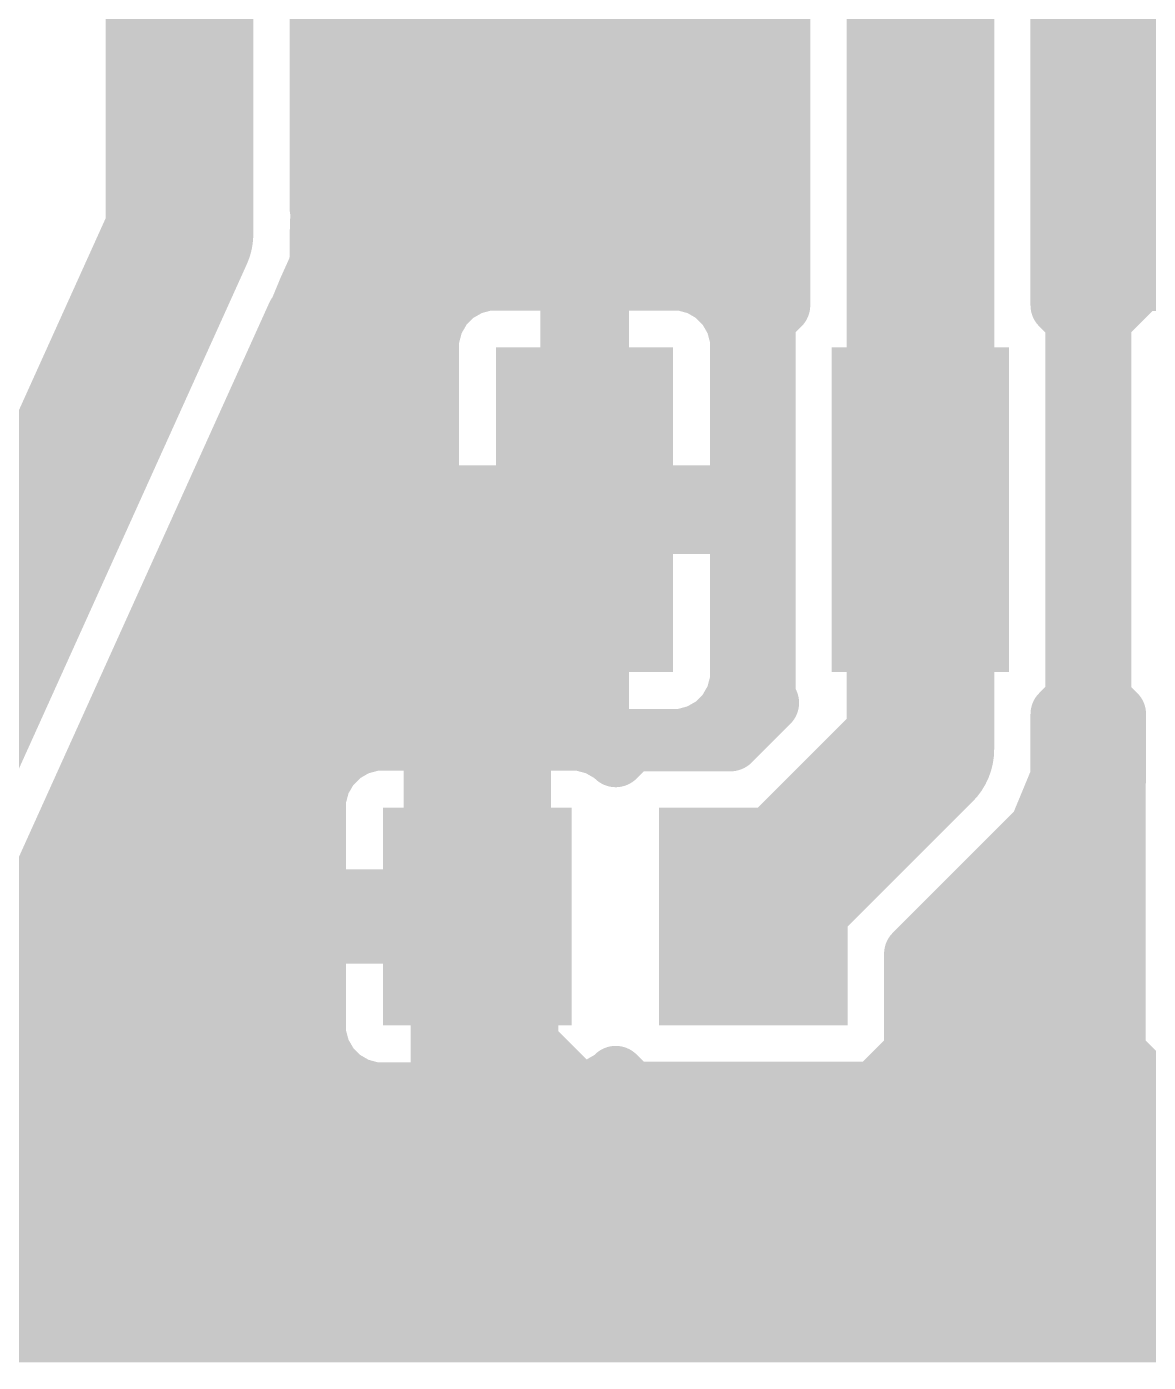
# Model space of a CAD drawing. Extents: x -40.6 to 40.6, y -25.6 to 25.6.
# Drawn here: x 9.25 to 16.97, y -25.57 to -16.37 of the extents above; entities that cross this region are included whole.
import ezdxf

# ---------------------------------------------------------------- set-up
doc = ezdxf.new("R2010")
doc.units = 0
doc.layers.add('1', color=22, linetype='CONTINUOUS')

# ---------------------------------------------------------------- blocks, each defined once
blk = doc.blocks.new('RECT')
blk.add_solid([(-0.5, -0.5), (0.5, -0.5), (-0.5, 0.5), (0.5, 0.5)])

msp = doc.modelspace()

# ---------------------------------------------------------------- linework, layer by layer
at = {"layer": '1'}
for points, const_width in [([(15.4, -13.501), (15.4, -19.6988)], 1.016), ([(10.3, -14.6), (10.3, -17.8)], 1.016), ([(11.2612, -17.6245), (11.2612, -14.9981)], 0.4064), ([(14.4388, -15.0542), (14.4388, -18.2919)], 0.4064), ([(16.3612, -18.2919), (16.3612, -15.0542)], 0.4064), ([(11.2612, -16.256), (14.4388, -16.256)], 0.4064), ([(16.3612, -16.256), (19.3508, -16.256)], 0.4064), ([(11.2612, -16.6624), (14.4388, -16.6624)], 0.4064), ([(16.3612, -16.6624), (19.5841, -16.6624)], 0.4064), ([(11.2612, -17.0688), (14.4388, -17.0688)], 0.4064), ([(16.3612, -17.0688), (20.1578, -17.0688)], 0.4064), ([(11.2612, -17.4752), (14.4388, -17.4752)], 0.4064), ([(16.3612, -17.4752), (36.5656, -17.4752)], 0.4064), ([(10.3, -17.8), (7.5, -24)], 1.016), ([(11.2667, -17.6392), (11.2612, -17.6245)], 0.4064), ([(11.2612, -17.8151), (11.2667, -17.6392)], 0.4064), ([(11.2612, -17.9912), (11.2612, -17.8151)], 0.4064), ([(11.2612, -17.8816), (14.4388, -17.8816)], 0.4064), ([(16.3612, -17.8816), (35.7944, -17.8816)], 0.4064), ([(11.1822, -18.1819), (11.2547, -18.0214)], 0.4064), ([(11.2547, -18.0214), (11.2552, -18.0057)], 0.4064), ([(11.2552, -18.0057), (11.2612, -17.9912)], 0.4064), ([(12.4188, -18.124), (12.3025, -18.1552)], 0.4064), ([(12.987, -18.124), (12.4188, -18.124)], 0.4064), ([(12.987, -19.5972), (12.987, -18.124)], 0.4064), ([(13.1902, -18.124), (13.1902, -19.5972)], 0.4064), ([(13.7584, -18.124), (13.1902, -18.124)], 0.4064), ([(13.8747, -18.1552), (13.7584, -18.124)], 0.4064), ([(16.9141, -18.128), (16.6486, -18.3935)], 0.4064), ([(18.5087, -18.128), (16.9141, -18.128)], 0.4064), ([(11.1149, -18.3445), (11.1822, -18.1819)], 0.4064), ([(12.1983, -18.2153), (12.1131, -18.3005)], 0.4064), ([(12.3025, -18.1552), (12.1983, -18.2153)], 0.4064), ([(13.9789, -18.2153), (13.8747, -18.1552)], 0.4064), ([(14.064, -18.3005), (13.9789, -18.2153)], 0.4064), ([(11.1383, -18.288), (12.1256, -18.288)], 0.4064), ([(12.1131, -18.3005), (12.053, -18.4047)], 0.4064), ([(12.987, -18.288), (13.1902, -18.288)], 0.4064), ([(14.0516, -18.288), (14.4388, -18.288)], 0.4064), ([(14.1242, -18.4047), (14.064, -18.3005)], 0.4064), ([(14.4388, -18.2919), (14.3372, -18.3935)], 0.4064), ([(16.3612, -18.288), (16.7541, -18.288)], 0.4064), ([(16.4628, -18.3935), (16.3612, -18.2919)], 0.4064), ([(8.3822, -24.3818), (11.1038, -18.3556)], 0.4064), ([(11.1038, -18.3556), (11.1149, -18.3445)], 0.4064), ([(12.053, -18.4047), (12.0218, -18.521)], 0.4064), ([(14.1554, -18.521), (14.1242, -18.4047)], 0.4064), ([(14.3372, -18.3935), (14.3372, -21.0041)], 0.4064), ([(16.4628, -21.0041), (16.4628, -18.3935)], 0.4064), ([(16.6486, -18.3935), (16.6486, -21.0041)], 0.4064), ([(12.0218, -18.521), (12.0218, -19.5972)], 0.4064), ([(14.1554, -19.5972), (14.1554, -18.521)], 0.4064), ([(10.9507, -18.6944), (12.0218, -18.6944)], 0.4064), ([(12.987, -18.6944), (13.1902, -18.6944)], 0.4064), ([(14.1554, -18.6944), (14.3372, -18.6944)], 0.4064), ([(16.4628, -18.6944), (16.6486, -18.6944)], 0.4064), ([(10.7672, -19.1008), (12.0218, -19.1008)], 0.4064), ([(12.987, -19.1008), (13.1902, -19.1008)], 0.4064), ([(14.1554, -19.1008), (14.3372, -19.1008)], 0.4064), ([(16.4628, -19.1008), (16.6486, -19.1008)], 0.4064), ([(12.35, -20.4374), (13.0886, -19.6988)], 1.016), ([(15.4, -19.6988), (15.4, -21.35)], 1.016), ([(10.5837, -19.5072), (12.0218, -19.5072)], 0.4064), ([(12.987, -19.5072), (13.1902, -19.5072)], 0.4064), ([(14.1554, -19.5072), (14.3372, -19.5072)], 0.4064), ([(16.4628, -19.5072), (16.6486, -19.5072)], 0.4064), ([(12.0218, -19.5972), (12.987, -19.5972)], 0.4064), ([(13.1902, -19.5972), (12.987, -19.5972)], 0.4064), ([(12.987, -19.5972), (12.987, -19.8004)], 0.4064), ([(13.1902, -19.8004), (13.1902, -19.5972)], 0.4064), ([(13.1902, -19.5972), (14.1554, -19.5972)], 0.4064), ([(12.987, -19.8004), (12.0218, -19.8004)], 0.4064), ([(12.0218, -19.8004), (12.0218, -20.8766)], 0.4064), ([(12.987, -21.2736), (12.987, -19.8004)], 0.4064), ([(12.987, -19.8004), (13.1902, -19.8004)], 0.4064), ([(13.1902, -19.8004), (13.1902, -21.2736)], 0.4064), ([(14.1554, -19.8004), (13.1902, -19.8004)], 0.4064), ([(14.1554, -20.8766), (14.1554, -19.8004)], 0.4064), ([(10.4001, -19.9136), (12.0218, -19.9136)], 0.4064), ([(12.987, -19.9136), (13.1902, -19.9136)], 0.4064), ([(14.1554, -19.9136), (14.3372, -19.9136)], 0.4064), ([(16.4628, -19.9136), (16.6486, -19.9136)], 0.4064), ([(12.35, -22.5), (12.35, -20.4374)], 1.016), ([(10.2166, -20.32), (12.0218, -20.32)], 0.4064), ([(12.987, -20.32), (13.1902, -20.32)], 0.4064), ([(14.1554, -20.32), (14.3372, -20.32)], 0.4064), ([(16.4628, -20.32), (16.6486, -20.32)], 0.4064), ([(10.0331, -20.7264), (12.0218, -20.7264)], 0.4064), ([(12.987, -20.7264), (13.1902, -20.7264)], 0.4064), ([(14.1554, -20.7264), (14.3372, -20.7264)], 0.4064), ([(16.4628, -20.7264), (16.6486, -20.7264)], 0.4064), ([(12.0218, -20.8766), (12.053, -20.9929)], 0.4064), ([(14.1242, -20.9929), (14.1554, -20.8766)], 0.4064), ([(12.053, -20.9929), (12.1131, -21.0971)], 0.4064), ([(15.4, -21.35), (14.25, -22.5)], 1.016), ([(14.064, -21.0971), (14.1242, -20.9929)], 0.4064), ([(14.3619, -21.0288), (14.0939, -21.2968)], 0.4064), ([(14.3372, -21.0041), (14.3619, -21.0288)], 0.4064), ([(16.3612, -21.1057), (16.4628, -21.0041)], 0.4064), ([(16.6486, -21.0041), (16.7502, -21.1057)], 0.4064), ([(9.8495, -21.1328), (12.1488, -21.1328)], 0.4064), ([(12.1131, -21.0971), (12.1983, -21.1822)], 0.4064), ([(12.987, -21.1328), (13.1902, -21.1328)], 0.4064), ([(13.9789, -21.1822), (14.064, -21.0971)], 0.4064), ([(14.0284, -21.1328), (14.2579, -21.1328)], 0.4064), ([(16.3612, -21.5412), (16.3612, -21.1057)], 0.4064), ([(16.3612, -21.1328), (16.7502, -21.1328)], 0.4064), ([(16.7502, -21.1057), (16.7502, -21.5589)], 0.4064), ([(12.1983, -21.1822), (12.3025, -21.2424)], 0.4064), ([(12.3025, -21.2424), (12.4188, -21.2736)], 0.4064), ([(13.7584, -21.2736), (13.8747, -21.2424)], 0.4064), ([(13.8747, -21.2424), (13.9789, -21.1822)], 0.4064), ([(11.5235, -21.324), (11.4193, -21.3841)], 0.4064), ([(11.6398, -21.2928), (11.5235, -21.324)], 0.4064), ([(12.2282, -21.2928), (11.6398, -21.2928)], 0.4064), ([(12.2282, -22.3782), (12.2282, -21.2928)], 0.4064), ([(12.4188, -21.2736), (12.987, -21.2736)], 0.4064), ([(13.0602, -21.2928), (12.4718, -21.2928)], 0.4064), ([(12.4718, -21.2928), (12.4718, -22.3782)], 0.4064), ([(13.1765, -21.324), (13.0602, -21.2928)], 0.4064), ([(13.2807, -21.3841), (13.1765, -21.324)], 0.4064), ([(13.1902, -21.2736), (13.7584, -21.2736)], 0.4064), ([(13.4123, -21.2968), (13.3028, -21.4063)], 0.4064), ([(14.0939, -21.2968), (13.4123, -21.2968)], 0.4064), ([(11.4193, -21.3841), (11.3341, -21.4693)], 0.4064), ([(13.3028, -21.4063), (13.2807, -21.3841)], 0.4064), ([(11.3341, -21.4693), (11.274, -21.5735)], 0.4064), ([(9.666, -21.5392), (11.2938, -21.5392)], 0.4064), ([(11.274, -21.5735), (11.2428, -21.6898)], 0.4064), ([(12.2282, -21.5392), (12.4718, -21.5392)], 0.4064), ([(16.2149, -21.8945), (16.3612, -21.5412)], 0.4064), ([(16.3612, -21.5392), (16.7502, -21.5392)], 0.4064), ([(16.7502, -21.5589), (16.7468, -21.5623)], 0.4064), ([(16.7468, -21.5623), (16.7468, -23.4377)], 0.4064), ([(11.2428, -21.6898), (11.2428, -22.3782)], 0.4064), ([(15.3532, -22.7561), (16.2149, -21.8945)], 0.4064), ([(9.4825, -21.9456), (11.2428, -21.9456)], 0.4064), ([(12.2282, -21.9456), (12.4718, -21.9456)], 0.4064), ([(16.1637, -21.9456), (16.7468, -21.9456)], 0.4064), ([(12.4, -22.55), (12.35, -22.5)], 1.016), ([(12.4, -23.5), (12.4, -22.55)], 1.016), ([(9.2989, -22.352), (11.2428, -22.352)], 0.4064), ([(12.2282, -22.352), (12.4718, -22.352)], 0.4064), ([(15.7573, -22.352), (16.7468, -22.352)], 0.4064), ([(11.2428, -22.3782), (12.2282, -22.3782)], 0.4064), ([(12.4718, -22.3782), (12.2282, -22.3782)], 0.4064), ([(12.2282, -22.3782), (12.2282, -22.6218)], 0.4064), ([(12.2282, -22.6218), (11.2428, -22.6218)], 0.4064), ([(11.2428, -22.6218), (11.2428, -23.3102)], 0.4064), ([(12.2282, -23.7072), (12.2282, -22.6218)], 0.4064), ([(12.2282, -22.6218), (12.4718, -22.6218)], 0.4064), ([(12.4718, -22.6218), (12.4718, -23.7072)], 0.4064), ([(9.1154, -22.7584), (11.2428, -22.7584)], 0.4064), ([(12.2282, -22.7584), (12.4718, -22.7584)], 0.4064), ([(15.3532, -23.4377), (15.3532, -22.7561)], 0.4064), ([(15.3532, -22.7584), (16.7468, -22.7584)], 0.4064), ([(8.9319, -23.1648), (11.2428, -23.1648)], 0.4064), ([(12.2282, -23.1648), (12.4718, -23.1648)], 0.4064), ([(15.3532, -23.1648), (16.7468, -23.1648)], 0.4064), ([(13.2, -24.3), (12.4, -23.5)], 1.016), ([(11.2428, -23.3102), (11.274, -23.4265)], 0.4064), ([(11.274, -23.4265), (11.3341, -23.5307)], 0.4064), ([(15.0877, -23.7032), (15.3532, -23.4377)], 0.4064), ([(16.7468, -23.4377), (17.0123, -23.7032)], 0.4064), ([(11.3341, -23.5307), (11.4193, -23.6159)], 0.4064), ([(8.7483, -23.5712), (11.3746, -23.5712)], 0.4064), ([(11.4193, -23.6159), (11.5235, -23.676)], 0.4064), ([(12.2282, -23.5712), (12.4718, -23.5712)], 0.4064), ([(13.1765, -23.676), (13.2807, -23.6159)], 0.4064), ([(13.2807, -23.6159), (13.3028, -23.5937)], 0.4064), ([(13.3028, -23.5937), (13.4123, -23.7032)], 0.4064), ([(15.2197, -23.5712), (16.8803, -23.5712)], 0.4064), ([(11.5235, -23.676), (11.6398, -23.7072)], 0.4064), ([(11.6398, -23.7072), (12.2282, -23.7072)], 0.4064), ([(12.4718, -23.7072), (13.0602, -23.7072)], 0.4064), ([(13.0602, -23.7072), (13.1765, -23.676)], 0.4064), ([(13.4123, -23.7032), (15.0877, -23.7032)], 0.4064), ([(17.0123, -23.7032), (18.6877, -23.7032)], 0.4064), ([(8.5648, -23.9776), (40.1426, -23.9776)], 0.4064), ([(19.2, -24.3), (13.2, -24.3)], 1.016), ([(8.3813, -24.384), (39.5042, -24.384)], 0.4064), ([(8.0689, -24.7904), (39.1456, -24.7904)], 0.4064), ([(-38.8985, -25.1968), (38.9094, -25.1968)], 0.4064), ([(38.5318, -25.3659), (-38.3311, -25.3659)], 0.4064)]:
    msp.add_lwpolyline(points, dxfattribs=dict(at, const_width=const_width))
for points, const_width in [([(11.2612, -16.1544, 1), (11.2612, -16.3576)], 0.2032), ([(14.4388, -16.3576, 1), (14.4388, -16.1544)], 0.2032), ([(16.3612, -16.1544, 1), (16.3612, -16.3576)], 0.2032), ([(11.2612, -16.5608, 1), (11.2612, -16.764)], 0.2032), ([(14.4388, -16.764, 1), (14.4388, -16.5608)], 0.2032), ([(16.3612, -16.5608, 1), (16.3612, -16.764)], 0.2032), ([(11.2612, -16.9672, 1), (11.2612, -17.1704)], 0.2032), ([(14.4388, -17.1704, 1), (14.4388, -16.9672)], 0.2032), ([(16.3612, -16.9672, 1), (16.3612, -17.1704)], 0.2032), ([(11.2612, -17.3736, 1), (11.2612, -17.5768)], 0.2032), ([(14.4388, -17.5768, 1), (14.4388, -17.3736)], 0.2032), ([(16.3612, -17.3736, 1), (16.3612, -17.5768)], 0.2032), ([(10.5315, -17.9045, 1), (10.0685, -17.6955)], 0.508), ([(11.3562, -17.5886, 1), (11.1662, -17.6604)], 0.2032), ([(11.3683, -17.6424, 1), (11.1652, -17.636)], 0.2032), ([(10.046, -17.8, 1), (10.554, -17.8)], 0.508), ([(11.1596, -17.6245, 1), (11.3628, -17.6245)], 0.2032), ([(11.1717, -17.6751, 1), (11.3618, -17.6033)], 0.2032), ([(11.3628, -17.8151, 1), (11.1596, -17.8151)], 0.2032), ([(11.1596, -17.8119, 1), (11.3627, -17.8183)], 0.2032), ([(11.2612, -17.78, 1), (11.2612, -17.9832)], 0.2032), ([(14.4388, -17.9832, 1), (14.4388, -17.78)], 0.2032), ([(16.3612, -17.78, 1), (16.3612, -17.9832)], 0.2032), ([(11.3567, -18.0089, 1), (11.1536, -18.0025)], 0.2032), ([(11.3473, -18.0632, 1), (11.1621, -17.9796)], 0.2032), ([(11.3551, -18.0301, 1), (11.1673, -17.9523)], 0.2032), ([(11.1532, -18.0182, 1), (11.3562, -18.0246)], 0.2032), ([(11.1613, -17.9668, 1), (11.3491, -18.0446)], 0.2032), ([(11.1596, -17.9912, 1), (11.3628, -17.9912)], 0.2032), ([(12.4188, -18.0224, 1), (12.4188, -18.2256)], 0.2032), ([(12.4451, -18.2221, 1), (12.3925, -18.0259)], 0.2032), ([(13.0886, -18.124, 1), (12.8854, -18.124)], 0.2032), ([(12.987, -18.2256, 1), (12.987, -18.0224)], 0.2032), ([(13.2918, -18.124, 1), (13.0886, -18.124)], 0.2032), ([(13.1902, -18.0224, 1), (13.1902, -18.2256)], 0.2032), ([(13.7847, -18.0259, 1), (13.7321, -18.2221)], 0.2032), ([(13.7584, -18.2256, 1), (13.7584, -18.0224)], 0.2032), ([(16.9141, -18.0264, 1), (16.9141, -18.2296)], 0.2032), ([(16.9859, -18.1998, 1), (16.8422, -18.0562)], 0.2032), ([(11.2761, -18.2207, 1), (11.0884, -18.143)], 0.2032), ([(12.2701, -18.2872, 1), (12.1264, -18.1435)], 0.2032), ([(12.2762, -18.057, 1), (12.3288, -18.2533)], 0.2032), ([(12.3533, -18.2431, 1), (12.2517, -18.0672)], 0.2032), ([(13.9255, -18.0672, 1), (13.8239, -18.2431)], 0.2032), ([(13.8484, -18.2533, 1), (13.901, -18.057)], 0.2032), ([(14.0508, -18.1435, 1), (13.9071, -18.2872)], 0.2032), ([(11.1383, -18.1864, 1), (11.1383, -18.3896)], 0.2032), ([(11.0896, -18.14, 1), (11.2748, -18.2237)], 0.2032), ([(12.2011, -18.3513, 1), (12.0252, -18.2497)], 0.2032), ([(12.1475, -18.1274, 1), (12.2491, -18.3033)], 0.2032), ([(12.1256, -18.3896, 1), (12.1256, -18.1864)], 0.2032), ([(12.987, -18.1864, 1), (12.987, -18.3896)], 0.2032), ([(13.1902, -18.3896, 1), (13.1902, -18.1864)], 0.2032), ([(13.9281, -18.3033, 1), (14.0297, -18.1274)], 0.2032), ([(14.0516, -18.1864, 1), (14.0516, -18.3896)], 0.2032), ([(14.152, -18.2497, 1), (13.9761, -18.3513)], 0.2032), ([(14.5106, -18.3637, 1), (14.367, -18.22)], 0.2032), ([(14.4388, -18.3896, 1), (14.4388, -18.1864)], 0.2032), ([(16.3612, -18.1864, 1), (16.3612, -18.3896)], 0.2032), ([(16.433, -18.22, 1), (16.2894, -18.3637)], 0.2032), ([(16.7541, -18.3896, 1), (16.7541, -18.1864)], 0.2032), ([(11.0319, -18.2837, 1), (11.1756, -18.4274)], 0.2032), ([(11.1964, -18.3974, 1), (11.0112, -18.3137)], 0.2032), ([(11.021, -18.3056, 1), (11.2087, -18.3834)], 0.2032), ([(11.1867, -18.4163, 1), (11.043, -18.2726)], 0.2032), ([(12.1511, -18.431, 1), (11.9548, -18.3784)], 0.2032), ([(12.0413, -18.2286, 1), (12.185, -18.3723)], 0.2032), ([(13.9922, -18.3723, 1), (14.1359, -18.2286)], 0.2032), ([(14.2224, -18.3784, 1), (14.0261, -18.431)], 0.2032), ([(14.4388, -18.3935, 1), (14.2356, -18.3935)], 0.2032), ([(14.3372, -18.2919, 1), (14.5404, -18.2919)], 0.2032), ([(16.2596, -18.2919, 1), (16.4628, -18.2919)], 0.2032), ([(16.5644, -18.3935, 1), (16.3612, -18.3935)], 0.2032), ([(16.7502, -18.3935, 1), (16.547, -18.3935)], 0.2032), ([(11.965, -18.3539, 1), (12.1409, -18.4555)], 0.2032), ([(14.0363, -18.4555, 1), (14.2122, -18.3539)], 0.2032), ([(14.2654, -18.3216, 1), (14.409, -18.4653)], 0.2032), ([(16.391, -18.4653, 1), (16.5346, -18.3216)], 0.2032), ([(16.5768, -18.3216, 1), (16.7204, -18.4653)], 0.2032), ([(12.1234, -18.521, 1), (11.9202, -18.521)], 0.2032), ([(14.257, -18.521, 1), (14.0538, -18.521)], 0.2032), ([(11.9237, -18.4947, 1), (12.1199, -18.5473)], 0.2032), ([(14.0573, -18.5473, 1), (14.2535, -18.4947)], 0.2032), ([(10.9507, -18.5928, 1), (10.9507, -18.796)], 0.2032), ([(12.0218, -18.796, 1), (12.0218, -18.5928)], 0.2032), ([(12.987, -18.5928, 1), (12.987, -18.796)], 0.2032), ([(13.1902, -18.796, 1), (13.1902, -18.5928)], 0.2032), ([(14.1554, -18.5928, 1), (14.1554, -18.796)], 0.2032), ([(14.3372, -18.796, 1), (14.3372, -18.5928)], 0.2032), ([(16.4628, -18.5928, 1), (16.4628, -18.796)], 0.2032), ([(16.6486, -18.796, 1), (16.6486, -18.5928)], 0.2032), ([(10.7672, -18.9992, 1), (10.7672, -19.2024)], 0.2032), ([(12.0218, -19.2024, 1), (12.0218, -18.9992)], 0.2032), ([(12.987, -18.9992, 1), (12.987, -19.2024)], 0.2032), ([(13.1902, -19.2024, 1), (13.1902, -18.9992)], 0.2032), ([(14.1554, -18.9992, 1), (14.1554, -19.2024)], 0.2032), ([(14.3372, -19.2024, 1), (14.3372, -18.9992)], 0.2032), ([(16.4628, -18.9992, 1), (16.4628, -19.2024)], 0.2032), ([(16.6486, -19.2024, 1), (16.6486, -18.9992)], 0.2032), ([(13.2682, -19.8784, 1), (12.909, -19.5192)], 0.508), ([(15.654, -19.6988, 1), (15.146, -19.6988)], 0.508), ([(10.5837, -19.4056, 1), (10.5837, -19.6088)], 0.2032), ([(12.0218, -19.6088, 1), (12.0218, -19.4056)], 0.2032), ([(12.987, -19.4056, 1), (12.987, -19.6088)], 0.2032), ([(13.1902, -19.6088, 1), (13.1902, -19.4056)], 0.2032), ([(14.1554, -19.4056, 1), (14.1554, -19.6088)], 0.2032), ([(14.3372, -19.6088, 1), (14.3372, -19.4056)], 0.2032), ([(16.4628, -19.4056, 1), (16.4628, -19.6088)], 0.2032), ([(16.6486, -19.6088, 1), (16.6486, -19.4056)], 0.2032), ([(12.0218, -19.4956, 1), (12.0218, -19.6988)], 0.2032), ([(12.987, -19.4956, 1), (12.987, -19.6988)], 0.2032), ([(13.0886, -19.5972, 1), (12.8854, -19.5972)], 0.2032), ([(12.987, -19.6988, 1), (12.987, -19.4956)], 0.2032), ([(13.2918, -19.5972, 1), (13.0886, -19.5972)], 0.2032), ([(13.1902, -19.4956, 1), (13.1902, -19.6988)], 0.2032), ([(13.1902, -19.6988, 1), (13.1902, -19.4956)], 0.2032), ([(14.1554, -19.6988, 1), (14.1554, -19.4956)], 0.2032), ([(11.9202, -19.5972, 1), (12.1234, -19.5972)], 0.2032), ([(12.8854, -19.5972, 1), (13.0886, -19.5972)], 0.2032), ([(13.0886, -19.5972, 1), (13.2918, -19.5972)], 0.2032), ([(14.0538, -19.5972, 1), (14.257, -19.5972)], 0.2032), ([(15.146, -19.6988, 1), (15.654, -19.6988)], 0.508), ([(12.0218, -19.6988, 1), (12.0218, -19.902)], 0.2032), ([(12.1234, -19.8004, 1), (11.9202, -19.8004)], 0.2032), ([(13.0886, -19.8004, 1), (12.8854, -19.8004)], 0.2032), ([(12.987, -19.6988, 1), (12.987, -19.902)], 0.2032), ([(12.987, -19.902, 1), (12.987, -19.6988)], 0.2032), ([(13.2918, -19.8004, 1), (13.0886, -19.8004)], 0.2032), ([(13.1902, -19.6988, 1), (13.1902, -19.902)], 0.2032), ([(13.1902, -19.902, 1), (13.1902, -19.6988)], 0.2032), ([(14.257, -19.8004, 1), (14.0538, -19.8004)], 0.2032), ([(14.1554, -19.902, 1), (14.1554, -19.6988)], 0.2032), ([(10.4001, -19.812, 1), (10.4001, -20.0152)], 0.2032), ([(12.0218, -20.0152, 1), (12.0218, -19.812)], 0.2032), ([(12.8854, -19.8004, 1), (13.0886, -19.8004)], 0.2032), ([(12.987, -19.812, 1), (12.987, -20.0152)], 0.2032), ([(13.0886, -19.8004, 1), (13.2918, -19.8004)], 0.2032), ([(13.1902, -20.0152, 1), (13.1902, -19.812)], 0.2032), ([(14.1554, -19.812, 1), (14.1554, -20.0152)], 0.2032), ([(14.3372, -20.0152, 1), (14.3372, -19.812)], 0.2032), ([(16.4628, -19.812, 1), (16.4628, -20.0152)], 0.2032), ([(16.6486, -20.0152, 1), (16.6486, -19.812)], 0.2032), ([(12.604, -20.4374, 1), (12.096, -20.4374)], 0.508), ([(12.1704, -20.2578, 1), (12.5296, -20.617)], 0.508), ([(10.2166, -20.2184, 1), (10.2166, -20.4216)], 0.2032), ([(12.0218, -20.4216, 1), (12.0218, -20.2184)], 0.2032), ([(12.987, -20.2184, 1), (12.987, -20.4216)], 0.2032), ([(13.1902, -20.4216, 1), (13.1902, -20.2184)], 0.2032), ([(14.1554, -20.2184, 1), (14.1554, -20.4216)], 0.2032), ([(14.3372, -20.4216, 1), (14.3372, -20.2184)], 0.2032), ([(16.4628, -20.2184, 1), (16.4628, -20.4216)], 0.2032), ([(16.6486, -20.4216, 1), (16.6486, -20.2184)], 0.2032), ([(10.0331, -20.6248, 1), (10.0331, -20.828)], 0.2032), ([(12.0218, -20.828, 1), (12.0218, -20.6248)], 0.2032), ([(12.987, -20.6248, 1), (12.987, -20.828)], 0.2032), ([(13.1902, -20.828, 1), (13.1902, -20.6248)], 0.2032), ([(14.1554, -20.6248, 1), (14.1554, -20.828)], 0.2032), ([(14.3372, -20.828, 1), (14.3372, -20.6248)], 0.2032), ([(16.4628, -20.6248, 1), (16.4628, -20.828)], 0.2032), ([(16.6486, -20.828, 1), (16.6486, -20.6248)], 0.2032), ([(12.1199, -20.8503, 1), (11.9237, -20.9029)], 0.2032), ([(14.2535, -20.9029, 1), (14.0573, -20.8503)], 0.2032), ([(11.9202, -20.8766, 1), (12.1234, -20.8766)], 0.2032), ([(14.0538, -20.8766, 1), (14.257, -20.8766)], 0.2032), ([(12.1409, -20.9421, 1), (11.965, -21.0437)], 0.2032), ([(11.9548, -21.0192, 1), (12.1511, -20.9666)], 0.2032), ([(14.0261, -20.9666, 1), (14.2224, -21.0192)], 0.2032), ([(14.2122, -21.0437, 1), (14.0363, -20.9421)], 0.2032), ([(14.409, -20.9323, 1), (14.2654, -21.076)], 0.2032), ([(14.4337, -21.1006, 1), (14.29, -20.9569)], 0.2032), ([(14.29, -21.1006, 1), (14.4337, -20.9569)], 0.2032), ([(15.5796, -21.5296, 1), (15.2204, -21.1704)], 0.508), ([(16.5346, -21.076, 1), (16.391, -20.9323)], 0.2032), ([(16.7204, -20.9323, 1), (16.5768, -21.076)], 0.2032), ([(9.8495, -21.0312, 1), (9.8495, -21.2344)], 0.2032), ([(12.185, -21.0253, 1), (12.0413, -21.169)], 0.2032), ([(12.0252, -21.1479, 1), (12.2011, -21.0463)], 0.2032), ([(12.1488, -21.2344, 1), (12.1488, -21.0312)], 0.2032), ([(12.987, -21.0312, 1), (12.987, -21.2344)], 0.2032), ([(13.1902, -21.2344, 1), (13.1902, -21.0312)], 0.2032), ([(14.0284, -21.0312, 1), (14.0284, -21.2344)], 0.2032), ([(13.9761, -21.0463, 1), (14.152, -21.1479)], 0.2032), ([(14.1359, -21.169, 1), (13.9922, -21.0253)], 0.2032), ([(14.2356, -21.0041, 1), (14.4388, -21.0041)], 0.2032), ([(14.2579, -21.2344, 1), (14.2579, -21.0312)], 0.2032), ([(16.4628, -21.1057, 1), (16.2596, -21.1057)], 0.2032), ([(16.3612, -21.0312, 1), (16.3612, -21.2344)], 0.2032), ([(16.2894, -21.0339, 1), (16.433, -21.1776)], 0.2032), ([(16.3612, -21.0041, 1), (16.5644, -21.0041)], 0.2032), ([(16.547, -21.0041, 1), (16.7502, -21.0041)], 0.2032), ([(16.8518, -21.1057, 1), (16.6486, -21.1057)], 0.2032), ([(16.6784, -21.1776, 1), (16.822, -21.0339)], 0.2032), ([(16.7502, -21.2344, 1), (16.7502, -21.0312)], 0.2032), ([(12.2491, -21.0943, 1), (12.1475, -21.2702)], 0.2032), ([(12.1264, -21.2541, 1), (12.2701, -21.1104)], 0.2032), ([(12.3288, -21.1443, 1), (12.2762, -21.3406)], 0.2032), ([(12.2517, -21.3304, 1), (12.3533, -21.1545)], 0.2032), ([(13.8239, -21.1545, 1), (13.9255, -21.3304)], 0.2032), ([(13.901, -21.3406, 1), (13.8484, -21.1443)], 0.2032), ([(13.9071, -21.1104, 1), (14.0508, -21.2541)], 0.2032), ([(14.0297, -21.2702, 1), (13.9281, -21.0943)], 0.2032), ([(11.4972, -21.2258, 1), (11.5498, -21.4221)], 0.2032), ([(11.5743, -21.4119, 1), (11.4727, -21.236)], 0.2032), ([(11.6398, -21.1912, 1), (11.6398, -21.3944)], 0.2032), ([(11.6661, -21.3909, 1), (11.6135, -21.1947)], 0.2032), ([(12.3298, -21.2928, 1), (12.1266, -21.2928)], 0.2032), ([(12.2282, -21.3944, 1), (12.2282, -21.1912)], 0.2032), ([(12.4188, -21.172, 1), (12.4188, -21.3752)], 0.2032), ([(12.4718, -21.1912, 1), (12.4718, -21.3944)], 0.2032), ([(12.5734, -21.2928, 1), (12.3702, -21.2928)], 0.2032), ([(12.3925, -21.3717, 1), (12.4451, -21.1755)], 0.2032), ([(13.0865, -21.1947, 1), (13.0339, -21.3909)], 0.2032), ([(12.987, -21.3752, 1), (12.987, -21.172)], 0.2032), ([(13.0602, -21.3944, 1), (13.0602, -21.1912)], 0.2032), ([(13.2273, -21.236, 1), (13.1257, -21.4119)], 0.2032), ([(13.1902, -21.172, 1), (13.1902, -21.3752)], 0.2032), ([(13.1502, -21.4221, 1), (13.2028, -21.2258)], 0.2032), ([(13.4123, -21.1952, 1), (13.4123, -21.3984)], 0.2032), ([(13.4841, -21.3686, 1), (13.3404, -21.225)], 0.2032), ([(13.7321, -21.1755, 1), (13.7847, -21.3717)], 0.2032), ([(13.7584, -21.3752, 1), (13.7584, -21.172)], 0.2032), ([(14.022, -21.225, 1), (14.1657, -21.3686)], 0.2032), ([(14.0939, -21.3984, 1), (14.0939, -21.1952)], 0.2032), ([(15.146, -21.35, 1), (15.654, -21.35)], 0.508), ([(11.3685, -21.2962, 1), (11.4701, -21.4721)], 0.2032), ([(11.4911, -21.456, 1), (11.3474, -21.3123)], 0.2032), ([(12.8854, -21.2736, 1), (13.0886, -21.2736)], 0.2032), ([(13.0886, -21.2736, 1), (13.2918, -21.2736)], 0.2032), ([(13.3526, -21.3123, 1), (13.2089, -21.456)], 0.2032), ([(13.231, -21.3344, 1), (13.3747, -21.4781)], 0.2032), ([(13.2299, -21.4721, 1), (13.3315, -21.2962)], 0.2032), ([(13.231, -21.4781, 1), (13.3747, -21.3344)], 0.2032), ([(11.2623, -21.3974, 1), (11.406, -21.5411)], 0.2032), ([(11.4221, -21.5201, 1), (11.2462, -21.4185)], 0.2032), ([(9.666, -21.4376, 1), (9.666, -21.6408)], 0.2032), ([(11.186, -21.5227, 1), (11.3619, -21.6243)], 0.2032), ([(11.3721, -21.5998, 1), (11.1758, -21.5472)], 0.2032), ([(11.2938, -21.6408, 1), (11.2938, -21.4376)], 0.2032), ([(12.2282, -21.4376, 1), (12.2282, -21.6408)], 0.2032), ([(12.4718, -21.6408, 1), (12.4718, -21.4376)], 0.2032), ([(16.3612, -21.4376, 1), (16.3612, -21.6408)], 0.2032), ([(16.4551, -21.5801, 1), (16.2673, -21.5023)], 0.2032), ([(16.8484, -21.5623, 1), (16.6452, -21.5623)], 0.2032), ([(16.675, -21.4904, 1), (16.8186, -21.6342)], 0.2032), ([(16.822, -21.6308, 1), (16.6784, -21.487)], 0.2032), ([(16.7502, -21.6408, 1), (16.7502, -21.4376)], 0.2032), ([(11.3444, -21.6898, 1), (11.1412, -21.6898)], 0.2032), ([(16.2596, -21.5412, 1), (16.4628, -21.5412)], 0.2032), ([(16.6486, -21.5589, 1), (16.8518, -21.5589)], 0.2032), ([(11.1447, -21.6635, 1), (11.3409, -21.7161)], 0.2032), ([(16.2867, -21.9663, 1), (16.143, -21.8226)], 0.2032), ([(9.4825, -21.844, 1), (9.4825, -22.0472)], 0.2032), ([(11.2428, -22.0472, 1), (11.2428, -21.844)], 0.2032), ([(12.2282, -21.844, 1), (12.2282, -22.0472)], 0.2032), ([(12.4718, -22.0472, 1), (12.4718, -21.844)], 0.2032), ([(16.1637, -21.844, 1), (16.1637, -22.0472)], 0.2032), ([(16.121, -21.8556, 1), (16.3087, -21.9334)], 0.2032), ([(16.7468, -22.0472, 1), (16.7468, -21.844)], 0.2032), ([(12.5296, -22.3204, 1), (12.1704, -22.6796)], 0.508), ([(12.654, -22.55, 1), (12.146, -22.55)], 0.508), ([(14.0704, -22.3204, 1), (14.4296, -22.6796)], 0.508), ([(9.2989, -22.2504, 1), (9.2989, -22.4536)], 0.2032), ([(11.2428, -22.4536, 1), (11.2428, -22.2504)], 0.2032), ([(12.2204, -22.7296, 1), (12.5796, -22.3704)], 0.508), ([(12.2282, -22.2504, 1), (12.2282, -22.4536)], 0.2032), ([(12.4718, -22.4536, 1), (12.4718, -22.2504)], 0.2032), ([(15.7573, -22.2504, 1), (15.7573, -22.4536)], 0.2032), ([(16.7468, -22.4536, 1), (16.7468, -22.2504)], 0.2032), ([(11.2428, -22.2766, 1), (11.2428, -22.4798)], 0.2032), ([(12.096, -22.5, 1), (12.604, -22.5)], 0.508), ([(12.2282, -22.2766, 1), (12.2282, -22.4798)], 0.2032), ([(12.3298, -22.3782, 1), (12.1266, -22.3782)], 0.2032), ([(12.2282, -22.4798, 1), (12.2282, -22.2766)], 0.2032), ([(12.4718, -22.4798, 1), (12.4718, -22.2766)], 0.2032), ([(11.1412, -22.3782, 1), (11.3444, -22.3782)], 0.2032), ([(12.1266, -22.3782, 1), (12.3298, -22.3782)], 0.2032), ([(12.3702, -22.3782, 1), (12.5734, -22.3782)], 0.2032), ([(11.2428, -22.5202, 1), (11.2428, -22.7234)], 0.2032), ([(11.3444, -22.6218, 1), (11.1412, -22.6218)], 0.2032), ([(12.3298, -22.6218, 1), (12.1266, -22.6218)], 0.2032), ([(12.2282, -22.5202, 1), (12.2282, -22.7234)], 0.2032), ([(12.2282, -22.7234, 1), (12.2282, -22.5202)], 0.2032), ([(12.5734, -22.6218, 1), (12.3702, -22.6218)], 0.2032), ([(12.4718, -22.7234, 1), (12.4718, -22.5202)], 0.2032), ([(12.1266, -22.6218, 1), (12.3298, -22.6218)], 0.2032), ([(11.2428, -22.86, 1), (11.2428, -22.6568)], 0.2032), ([(12.2282, -22.6568, 1), (12.2282, -22.86)], 0.2032), ([(12.4718, -22.86, 1), (12.4718, -22.6568)], 0.2032), ([(15.4548, -22.7561, 1), (15.2516, -22.7561)], 0.2032), ([(15.3532, -22.6568, 1), (15.3532, -22.86)], 0.2032), ([(15.2814, -22.6843, 1), (15.425, -22.828)], 0.2032), ([(16.7468, -22.86, 1), (16.7468, -22.6568)], 0.2032), ([(11.2428, -23.2664, 1), (11.2428, -23.0632)], 0.2032), ([(12.2282, -23.0632, 1), (12.2282, -23.2664)], 0.2032), ([(12.4718, -23.2664, 1), (12.4718, -23.0632)], 0.2032), ([(15.3532, -23.0632, 1), (15.3532, -23.2664)], 0.2032), ([(16.7468, -23.2664, 1), (16.7468, -23.0632)], 0.2032), ([(12.5796, -23.3204, 1), (12.2204, -23.6796)], 0.508), ([(11.3409, -23.2839, 1), (11.1447, -23.3365)], 0.2032), ([(11.1412, -23.3102, 1), (11.3444, -23.3102)], 0.2032), ([(11.3619, -23.3757, 1), (11.186, -23.4773)], 0.2032), ([(12.146, -23.5, 1), (12.654, -23.5)], 0.508), ([(15.425, -23.5096, 1), (15.2814, -23.3659)], 0.2032), ([(16.8186, -23.3659, 1), (16.675, -23.5096)], 0.2032), ([(11.1758, -23.4528, 1), (11.3721, -23.4002)], 0.2032), ([(11.406, -23.4589, 1), (11.2623, -23.6026)], 0.2032), ([(15.2516, -23.4377, 1), (15.4548, -23.4377)], 0.2032), ([(16.6452, -23.4377, 1), (16.8484, -23.4377)], 0.2032), ([(11.2462, -23.5815, 1), (11.4221, -23.4799)], 0.2032), ([(11.4701, -23.5279, 1), (11.3685, -23.7038)], 0.2032), ([(11.3474, -23.6877, 1), (11.4911, -23.544)], 0.2032), ([(11.3746, -23.6728, 1), (11.3746, -23.4696)], 0.2032), ([(12.2282, -23.4696, 1), (12.2282, -23.6728)], 0.2032), ([(12.4718, -23.6728, 1), (12.4718, -23.4696)], 0.2032), ([(13.2089, -23.544, 1), (13.3526, -23.6877)], 0.2032), ([(13.3747, -23.5219, 1), (13.231, -23.6656)], 0.2032), ([(13.3315, -23.7038, 1), (13.2299, -23.5279)], 0.2032), ([(13.3747, -23.6656, 1), (13.231, -23.5219)], 0.2032), ([(15.2197, -23.4696, 1), (15.2197, -23.6728)], 0.2032), ([(16.8803, -23.6728, 1), (16.8803, -23.4696)], 0.2032), ([(11.5498, -23.5779, 1), (11.4972, -23.7742)], 0.2032), ([(11.4727, -23.764, 1), (11.5743, -23.5881)], 0.2032), ([(11.6398, -23.6056, 1), (11.6398, -23.8088)], 0.2032), ([(11.6135, -23.8053, 1), (11.6661, -23.6091)], 0.2032), ([(12.2282, -23.8088, 1), (12.2282, -23.6056)], 0.2032), ([(12.4718, -23.6056, 1), (12.4718, -23.8088)], 0.2032), ([(13.0339, -23.6091, 1), (13.0865, -23.8053)], 0.2032), ([(13.0602, -23.8088, 1), (13.0602, -23.6056)], 0.2032), ([(13.1257, -23.5881, 1), (13.2273, -23.764)], 0.2032), ([(13.2028, -23.7742, 1), (13.1502, -23.5779)], 0.2032), ([(13.4123, -23.6016, 1), (13.4123, -23.8048)], 0.2032), ([(13.3404, -23.775, 1), (13.4841, -23.6314)], 0.2032), ([(15.0159, -23.6314, 1), (15.1596, -23.775)], 0.2032), ([(15.0877, -23.8048, 1), (15.0877, -23.6016)], 0.2032), ([(17.0123, -23.6016, 1), (17.0123, -23.8048)], 0.2032), ([(16.9404, -23.775, 1), (17.0841, -23.6314)], 0.2032), ([(12.1266, -23.7072, 1), (12.3298, -23.7072)], 0.2032), ([(12.3702, -23.7072, 1), (12.5734, -23.7072)], 0.2032), ([(13.2, -24.046, 1), (13.2, -24.554)], 0.508), ([(13.0204, -24.4796, 1), (13.3796, -24.1204)], 0.508)]:
    msp.add_lwpolyline(points, format="xyb", dxfattribs=dict(at, const_width=const_width))

# ---------------------------------------------------------------- block references
for p, xscale, yscale in [((13.0886, -19.6988), 1.2192, 2.2352), ((15.4, -19.6988), 1.2192, 2.2352), ((12.35, -22.5), 1.3, 1.5), ((14.25, -22.5), 1.3, 1.5)]:
    msp.add_blockref('RECT', p, dxfattribs=dict(at, xscale=xscale, yscale=yscale))

doc.saveas('drawing.dxf')
